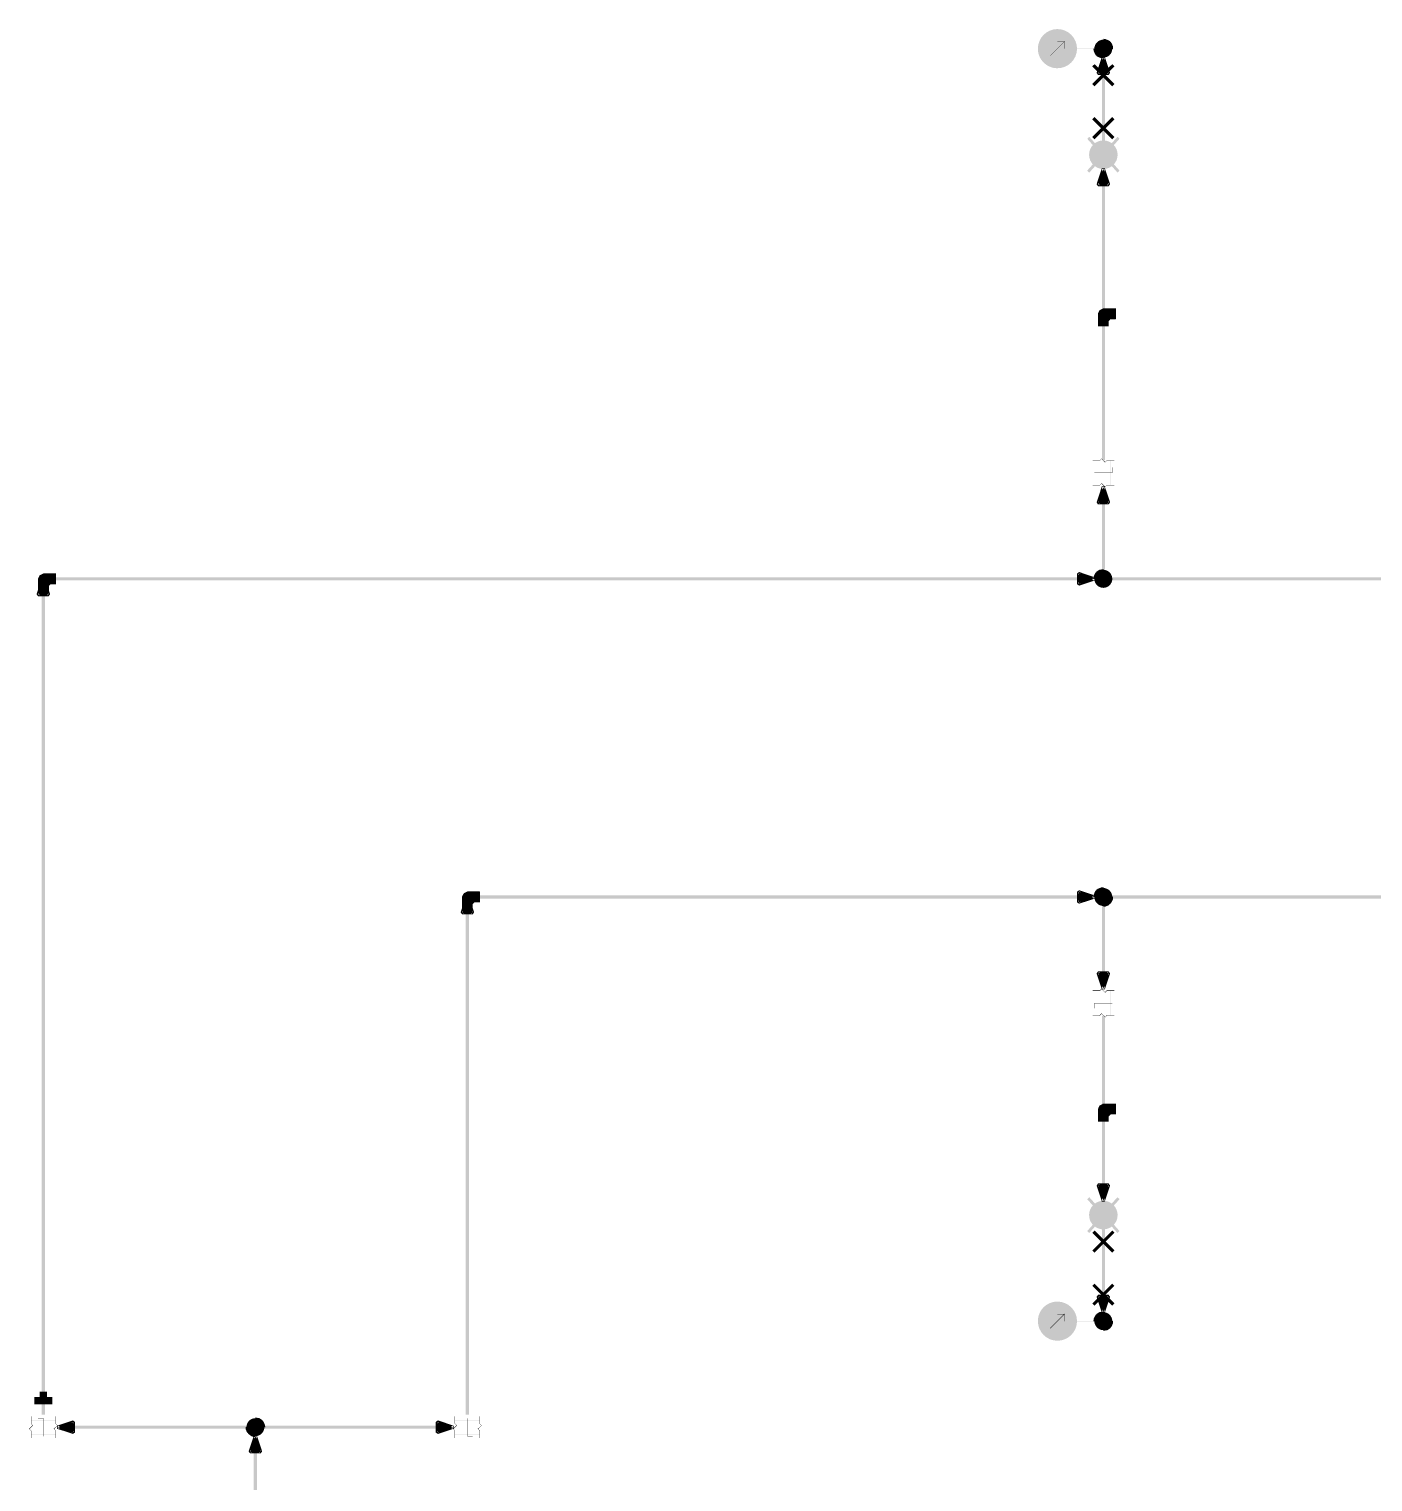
# Model space of a CAD drawing. Header units: inches. Extents: x 0.44 to 8.19, y 2.8 to 6.21.
# Drawn here: x 3.737 to 4.446, y 5.268 to 6.034 of the extents above; entities that cross this region are included whole.
import ezdxf

# ---------------------------------------------------------------- set-up
doc = ezdxf.new("R2010")
doc.units = ezdxf.units.IN
doc.header["$MEASUREMENT"] = 0
doc.layers.add('PDF2_Geometry', color=7, linetype='Continuous')
doc.layers.add('PDF2_Solid Fills', color=7, linetype='Continuous')

msp = doc.modelspace()

# ---------------------------------------------------------------- hatches: boundary and pattern name
at = {"layer": 'PDF2_Solid Fills', "true_color": 0x808080, "transparency": 33554687}
h = msp.add_hatch(color=8, dxfattribs=at)
h.paths.add_polyline_path([(4.2895, 6.02354, 0.415304), (4.27929, 6.03375)], flags=0)
h.paths.add_polyline_path([(4.27929, 6.03375, 0.416209), (4.26915, 6.02354)], flags=0)
h.paths.add_polyline_path([(4.26915, 6.02354, 0.415071), (4.27929, 6.0134)], flags=0)
h.paths.add_polyline_path([(4.27929, 6.0134, 0.414152), (4.2895, 6.02354)], flags=0)
h.paths.add_polyline_path([(4.27929, 6.01324, 0.413797), (4.28965, 6.02354)], flags=0)
h.paths.add_polyline_path([(4.26899, 6.02354, 0.414422), (4.27929, 6.01324)], flags=0)
h.paths.add_polyline_path([(4.27929, 6.0339, 0.413303), (4.26899, 6.02354)], flags=0)
h.paths.add_polyline_path([(4.28965, 6.02354, 0.412689), (4.27929, 6.0339)], flags=0)
at = {"layer": 'PDF2_Solid Fills', "true_color": 0xffffff, "transparency": 33554687}
for points in [[(4.28956, 6.02354, 0.4166), (4.27929, 6.03381), (4.27929, 6.03381, 0.41435), (4.26904, 6.02354), (4.26904, 6.02354, 0.412604), (4.27929, 6.01329), (4.27929, 6.01329, 0.414858)], [(4.28956, 5.35238, 0.414854), (4.27929, 5.36262), (4.27929, 5.36262, 0.4126), (4.26904, 5.35238), (4.26904, 5.35238, 0.414637), (4.27929, 5.34212), (4.27929, 5.34212, 0.416887)]]:
    msp.add_hatch(color=7, dxfattribs=at).paths.add_polyline_path(points)
at = {"layer": 'PDF2_Solid Fills', "true_color": 0x808080, "transparency": 33554687}
for points in [[(4.2831, 6.02724), (4.27561, 6.01981), (4.27556, 6.01969), (4.27544, 6.01986), (4.2755, 6.01992), (4.28299, 6.02735), (4.28304, 6.0274), (4.28315, 6.02729)], [(4.28304, 6.02724), (4.27924, 6.02724), (4.27924, 6.0274), (4.2831, 6.0274), (4.2831, 6.02724)], [(4.28293, 6.02354), (4.28293, 6.0274), (4.2831, 6.0274), (4.2831, 6.02349), (4.28293, 6.02349)], [(4.30354, 6.02349), (4.28851, 6.02349), (4.28851, 6.02365), (4.3036, 6.02365), (4.3036, 6.02349)], [(4.30274, 5.9751), (4.30274, 6.01975), (4.30436, 6.01975), (4.30436, 5.97424), (4.30274, 5.97424)], [(4.30436, 5.40082), (4.30436, 5.35618), (4.30274, 5.35618), (4.30274, 5.40169), (4.30436, 5.40169)], [(4.2831, 5.35601), (4.27561, 5.34858), (4.27556, 5.34853), (4.27544, 5.34864), (4.28304, 5.35622), (4.28315, 5.35613)], [(4.28304, 5.35601), (4.27924, 5.35601), (4.27924, 5.35618), (4.2831, 5.35618), (4.2831, 5.35601)], [(4.28293, 5.35238), (4.28293, 5.35618), (4.2831, 5.35618), (4.2831, 5.35226), (4.28293, 5.35226)], [(4.30354, 5.35226), (4.28851, 5.35226), (4.28851, 5.35243), (4.3036, 5.35243), (4.3036, 5.35226)]]:
    msp.add_hatch(color=8, dxfattribs=at).paths.add_polyline_path(points)
h = msp.add_hatch(color=8, dxfattribs=at)
h.paths.add_polyline_path([(4.30811, 6.02354, 0.417542), (4.30354, 6.02815)], flags=0)
h.paths.add_polyline_path([(4.30354, 6.02815, 0.417041), (4.29899, 6.02354)], flags=0)
h.paths.add_polyline_path([(4.29899, 6.02354, 0.413893), (4.30354, 6.01899)], flags=0)
h.paths.add_polyline_path([(4.30354, 6.01899, 0.414389), (4.30811, 6.02354)], flags=0)
h.paths.add_polyline_path([(4.30354, 6.01882, 0.413598), (4.30826, 6.02354)], flags=0)
h.paths.add_polyline_path([(4.30354, 6.02832, 0.409381), (4.29878, 6.02354)], flags=0)
at = {"layer": 'PDF2_Solid Fills', "true_color": 0xc0c0c0, "transparency": 33554687}
for points in [[(4.30821, 6.02354, 0.415163), (4.30354, 6.02821), (4.30354, 6.02821, 0.419137), (4.29889, 6.02354), (4.29889, 6.02354, 0.41358), (4.30354, 6.01887), (4.30354, 6.01887, 0.409596)], [(4.30072, 5.87722), (4.30072, 5.88374), (4.30171, 5.88558), (4.30354, 5.8865), (4.31006, 5.8865), (4.31006, 5.88092), (4.30729, 5.88092), (4.30632, 5.87999), (4.30632, 5.87722)], [(3.74143, 5.73736), (3.74143, 5.74392), (3.74235, 5.74576), (3.74419, 5.74669), (3.75076, 5.74669), (3.75076, 5.7411), (3.74794, 5.7411), (3.74701, 5.74018), (3.74701, 5.73736)], [(3.96517, 5.56956), (3.96517, 5.57611), (3.9661, 5.57796), (3.96793, 5.57889), (3.97444, 5.57889), (3.97444, 5.57329), (3.97168, 5.57329), (3.97076, 5.57237), (3.97076, 5.56956)], [(4.30072, 5.45768), (4.30072, 5.46425), (4.30171, 5.4661), (4.30354, 5.46701), (4.31006, 5.46701), (4.31006, 5.46143), (4.30729, 5.46143), (4.30632, 5.4605), (4.30632, 5.45768)], [(4.30821, 5.35238, 0.410694), (4.30354, 5.35704), (4.30354, 5.35704, 0.414677), (4.29889, 5.35238), (4.29889, 5.35238, 0.418029), (4.30354, 5.34771), (4.30354, 5.34771, 0.414053)], [(3.73953, 5.30854), (3.73953, 5.31228), (3.74235, 5.31228), (3.74235, 5.31511), (3.7461, 5.31511), (3.7461, 5.31228), (3.74886, 5.31228), (3.74886, 5.30854)]]:
    msp.add_hatch(color=9, dxfattribs=at).paths.add_polyline_path(points)
at = {"layer": 'PDF2_Solid Fills', "true_color": 0x808080, "transparency": 33554687}
h = msp.add_hatch(color=8, dxfattribs=at)
h.paths.add_polyline_path([(4.29997, 6.01079), (4.30274, 6.01915), (4.30431, 6.01915), (4.30713, 6.01079), (4.30632, 6.00965), (4.30072, 6.00965)], flags=0)
h.paths.add_polyline_path([(4.30072, 6.01133), (4.30632, 6.01133), (4.30632, 6.01053), (4.30556, 6.01025), (4.30274, 6.01867), (4.30354, 6.01887), (4.30431, 6.01867), (4.30154, 6.01025), (4.30072, 6.01053)], flags=0)
at = {"layer": 'PDF2_Solid Fills', "transparency": 33554687}
for color, points in [(1, [(4.29947, 6.01481), (4.30414, 6.01014), (4.30474, 6.0096), (4.30354, 6.0084), (4.29829, 6.01367), (4.29769, 6.01421), (4.29889, 6.0154)]), (1, [(4.29829, 6.00553), (4.30294, 6.01014), (4.30354, 6.01074), (4.30474, 6.0096), (4.29889, 6.00375), (4.29769, 6.00493)]), (1, [(4.30881, 6.01367), (4.30354, 6.0084), (4.30236, 6.0096), (4.30294, 6.01014), (4.30821, 6.0154), (4.3094, 6.01421)]), (1, [(4.30761, 6.00433), (4.30236, 6.0096), (4.30354, 6.01074), (4.30414, 6.01014), (4.30881, 6.00553), (4.3094, 6.00493), (4.30821, 6.00375)]), (1, [(4.29947, 5.98687), (4.30474, 5.98161), (4.30354, 5.98042), (4.29769, 5.98628), (4.29889, 5.98747)]), (1, [(4.30881, 5.98568), (4.30354, 5.98042), (4.30236, 5.98161), (4.30821, 5.98747), (4.3094, 5.98628)]), (1, [(4.29829, 5.97754), (4.30354, 5.98281), (4.30474, 5.98161), (4.29889, 5.97575), (4.29769, 5.97694)]), (1, [(4.30761, 5.97635), (4.30236, 5.98161), (4.30354, 5.98281), (4.3094, 5.97694), (4.30821, 5.97575)]), (3, [(4.30274, 5.80729), (4.30274, 5.95264), (4.30436, 5.95264), (4.30436, 5.80647), (4.30274, 5.80647)]), (256, [(4.29796, 5.80642), (4.29992, 5.80642), (4.29992, 5.80626), (4.29785, 5.80626), (4.29785, 5.80642)]), (256, [(4.30171, 5.80626), (4.29975, 5.80626), (4.29975, 5.80642), (4.30176, 5.80642), (4.30176, 5.80626)]), (256, [(4.29992, 5.80638), (4.29992, 5.79324), (4.29975, 5.79324), (4.29975, 5.80642), (4.29992, 5.80642)]), (256, [(4.30268, 5.80724), (4.30171, 5.80626), (4.30154, 5.80638), (4.3016, 5.80642), (4.30257, 5.80735), (4.30263, 5.8074), (4.30274, 5.80729)]), (256, [(4.30442, 5.80533), (4.30257, 5.80724), (4.30251, 5.80729), (4.30263, 5.8074), (4.30458, 5.80544), (4.30447, 5.80528)]), (256, [(4.30544, 5.80632), (4.30453, 5.80533), (4.30447, 5.80528), (4.30436, 5.80544), (4.30539, 5.80647), (4.3055, 5.80638)]), (256, [(4.30729, 5.80626), (4.30533, 5.80626), (4.30533, 5.80642), (4.30735, 5.80642), (4.30735, 5.80626)]), (256, [(4.30718, 5.79329), (4.30718, 5.80642), (4.30735, 5.80642), (4.30735, 5.79324), (4.30718, 5.79324)]), (256, [(4.30729, 5.80642), (4.30925, 5.80642), (4.30925, 5.80626), (4.30718, 5.80626), (4.30718, 5.80642)]), (256, [(4.30811, 5.79981), (4.30811, 5.80274), (4.30826, 5.80274), (4.30826, 5.79975), (4.30811, 5.79975)]), (256, [(4.30821, 5.79975), (4.29878, 5.79975), (4.29878, 5.79992), (4.30826, 5.79992), (4.30826, 5.79975)]), (256, [(4.3016, 5.79335), (4.30257, 5.79428), (4.30263, 5.79438), (4.30274, 5.79422), (4.30171, 5.79318), (4.30154, 5.79329)]), (256, [(4.30268, 5.79428), (4.30458, 5.79237), (4.30447, 5.79226), (4.30251, 5.79422), (4.30263, 5.79438)]), (256, [(4.29796, 5.7934), (4.29992, 5.7934), (4.29992, 5.79324), (4.29785, 5.79324), (4.29785, 5.7934)]), (256, [(4.29981, 5.7934), (4.30176, 5.7934), (4.30176, 5.79324), (4.29975, 5.79324), (4.29975, 5.7934)]), (256, [(4.30442, 5.79243), (4.30539, 5.7934), (4.3055, 5.79329), (4.30447, 5.79226), (4.30436, 5.79237)]), (256, [(4.30539, 5.7934), (4.30735, 5.7934), (4.30735, 5.79324), (4.30533, 5.79324), (4.30533, 5.7934)]), (256, [(4.30729, 5.7934), (4.30925, 5.7934), (4.30925, 5.79324), (4.30718, 5.79324), (4.30718, 5.7934)]), (3, [(4.30274, 5.74854), (4.30274, 5.78483), (4.30436, 5.78483), (4.30436, 5.74772), (4.30274, 5.74772)]), (256, [(4.30821, 5.74392, 0.41254), (4.30354, 5.74854), (4.30354, 5.74854, 0.416537), (4.29889, 5.74392), (4.29889, 5.74392, 0.418658), (4.30354, 5.73926), (4.30354, 5.73926, 0.414677)]), (256, [(4.30821, 5.57611, 0.410711), (4.30354, 5.58078), (4.30354, 5.58078, 0.414693), (4.29889, 5.57611), (4.29889, 5.57611, 0.418658), (4.30354, 5.57146), (4.30354, 5.57146, 0.414677)]), (3, [(3.96793, 5.57693), (4.29135, 5.57693), (4.29135, 5.57525), (3.96712, 5.57525), (3.96712, 5.57693)]), (3, [(4.30436, 5.57146), (4.30436, 5.53515), (4.30274, 5.53515), (4.30274, 5.57226), (4.30436, 5.57226)]), (3, [(4.30821, 5.57693), (4.73876, 5.57693), (4.73876, 5.57525), (4.30735, 5.57525), (4.30735, 5.57693)]), (3, [(3.96712, 5.30387), (3.96712, 5.56853), (3.96881, 5.56853), (3.96881, 5.30306), (3.96712, 5.30306)]), (256, [(4.29981, 5.52658), (4.29785, 5.52658), (4.29785, 5.52681), (4.29992, 5.52681), (4.29992, 5.52658)]), (256, [(4.30171, 5.52658), (4.29975, 5.52658), (4.29975, 5.52681), (4.30176, 5.52681), (4.30176, 5.52658)]), (256, [(4.29992, 5.52669), (4.29992, 5.51357), (4.29975, 5.51357), (4.29975, 5.52681), (4.29992, 5.52681)]), (256, [(4.30268, 5.52756), (4.30171, 5.52658), (4.30154, 5.52669), (4.3016, 5.52675), (4.30257, 5.52767), (4.30263, 5.52772), (4.30274, 5.52761)]), (256, [(4.30442, 5.52572), (4.30251, 5.52761), (4.30263, 5.52772), (4.30458, 5.52576), (4.30447, 5.52567)]), (256, [(4.30544, 5.52664), (4.30447, 5.52567), (4.30436, 5.52576), (4.30539, 5.52681), (4.3055, 5.52669)]), (256, [(4.30729, 5.52658), (4.30533, 5.52658), (4.30533, 5.52681), (4.30735, 5.52681), (4.30735, 5.52658)]), (256, [(4.30718, 5.51361), (4.30718, 5.52681), (4.30735, 5.52681), (4.30735, 5.51357), (4.30718, 5.51357)]), (256, [(4.30914, 5.52658), (4.30718, 5.52658), (4.30718, 5.52681), (4.30925, 5.52681), (4.30925, 5.52658)]), (256, [(4.29889, 5.52024), (4.30826, 5.52024), (4.30826, 5.52007), (4.29878, 5.52007), (4.29878, 5.52024)]), (256, [(4.29899, 5.52018), (4.29899, 5.51731), (4.29878, 5.51731), (4.29878, 5.52024), (4.29899, 5.52024)]), (256, [(4.29981, 5.51357), (4.29785, 5.51357), (4.29785, 5.51372), (4.29992, 5.51372), (4.29992, 5.51357)]), (256, [(4.29981, 5.51372), (4.30176, 5.51372), (4.30176, 5.51357), (4.29975, 5.51357), (4.29975, 5.51372)]), (256, [(4.3016, 5.51372), (4.30257, 5.51465), (4.30263, 5.51471), (4.30274, 5.5146), (4.30268, 5.51454), (4.30176, 5.51357), (4.30171, 5.51351), (4.30154, 5.51361)]), (256, [(4.30268, 5.51465), (4.30453, 5.51275), (4.30458, 5.51269), (4.30447, 5.51258), (4.30442, 5.51264), (4.30257, 5.51454), (4.30251, 5.5146), (4.30263, 5.51471)]), (3, [(4.30436, 5.51269), (4.30436, 5.42333), (4.30274, 5.42333), (4.30274, 5.51357), (4.30436, 5.51357)]), (256, [(4.30442, 5.51275), (4.30533, 5.51372), (4.30539, 5.51378), (4.3055, 5.51361), (4.30447, 5.51258), (4.30436, 5.51269)]), (256, [(4.30539, 5.51372), (4.30735, 5.51372), (4.30735, 5.51357), (4.30533, 5.51357), (4.30533, 5.51372)]), (256, [(4.30914, 5.51357), (4.30718, 5.51357), (4.30718, 5.51372), (4.30925, 5.51372), (4.30925, 5.51357)]), (1, [(4.29947, 5.39958), (4.30474, 5.39432), (4.30354, 5.39312), (4.29769, 5.39899), (4.29889, 5.40017)]), (1, [(4.29829, 5.39025), (4.30354, 5.39551), (4.30474, 5.39432), (4.29889, 5.38846), (4.29769, 5.38965)]), (1, [(4.30881, 5.39839), (4.30354, 5.39312), (4.30236, 5.39432), (4.30821, 5.40017), (4.3094, 5.39899)]), (1, [(4.30761, 5.38906), (4.30236, 5.39432), (4.30354, 5.39551), (4.3094, 5.38965), (4.30821, 5.38846)]), (1, [(4.29947, 5.37158), (4.30414, 5.36692), (4.30474, 5.36637), (4.30354, 5.36518), (4.29829, 5.37044), (4.29769, 5.37099), (4.29889, 5.37218)]), (1, [(4.30881, 5.37044), (4.30354, 5.36518), (4.30236, 5.36637), (4.30294, 5.36692), (4.30821, 5.37218), (4.3094, 5.37099)]), (1, [(4.29829, 5.36231), (4.30294, 5.36692), (4.30354, 5.36751), (4.30474, 5.36637), (4.29889, 5.36051), (4.29769, 5.36171)]), (1, [(4.30761, 5.36111), (4.30236, 5.36637), (4.30354, 5.36751), (4.30414, 5.36692), (4.30881, 5.36231), (4.3094, 5.36171), (4.30821, 5.36051)]), (256, [(3.73867, 5.29731), (3.73676, 5.29542), (3.73665, 5.29551), (3.73861, 5.29747), (3.73872, 5.29736)]), (256, [(3.73682, 5.29557), (3.73779, 5.2946), (3.73768, 5.29443), (3.73763, 5.29449), (3.73671, 5.29546), (3.73665, 5.29551), (3.73676, 5.29563)]), (256, [(3.73774, 5.29833), (3.73872, 5.29736), (3.73861, 5.29725), (3.73757, 5.29829), (3.73768, 5.29839)]), (256, [(3.73763, 5.30018), (3.73763, 5.30214), (3.73779, 5.30214), (3.73779, 5.30007), (3.73763, 5.30007)]), (256, [(3.75076, 5.30007), (3.73763, 5.30007), (3.73763, 5.30024), (3.75082, 5.30024), (3.75082, 5.30007)]), (256, [(3.73779, 5.30018), (3.73779, 5.29824), (3.73763, 5.29824), (3.73763, 5.30024), (3.73779, 5.30024)]), (256, [(3.74419, 5.301), (3.74132, 5.301), (3.74132, 5.30117), (3.74431, 5.30117), (3.74431, 5.301)]), (256, [(3.74431, 5.30111), (3.74431, 5.29167), (3.74414, 5.29167), (3.74414, 5.30117), (3.74431, 5.30117)]), (256, [(3.74972, 5.29557), (3.75163, 5.29742), (3.75168, 5.29747), (3.75179, 5.29736), (3.74989, 5.29546), (3.74978, 5.29542), (3.74968, 5.29551)]), (256, [(3.75071, 5.29449), (3.74968, 5.29551), (3.74978, 5.29563), (3.74989, 5.29557), (3.75086, 5.2946), (3.75076, 5.29443)]), (256, [(3.75163, 5.29731), (3.75071, 5.29824), (3.7506, 5.29829), (3.75076, 5.29839), (3.75179, 5.29736), (3.75168, 5.29725)]), (256, [(3.75065, 5.30018), (3.75065, 5.30214), (3.75082, 5.30214), (3.75082, 5.30007), (3.75065, 5.30007)]), (256, [(3.75065, 5.29829), (3.75065, 5.30024), (3.75082, 5.30024), (3.75082, 5.29824), (3.75065, 5.29824)]), (256, [(3.86074, 5.29644, 0.412967), (3.85607, 5.30111), (3.85607, 5.30111, 0.409588), (3.8514, 5.29644), (3.8514, 5.29644, 0.415164), (3.85607, 5.29178), (3.85607, 5.29178, 0.418529)]), (3, [(3.86074, 5.29725), (3.9529, 5.29725), (3.9529, 5.29563), (3.85992, 5.29563), (3.85992, 5.29725)]), (256, [(3.9624, 5.29731), (3.9605, 5.29542), (3.96039, 5.29551), (3.96235, 5.29747), (3.96246, 5.29736)]), (256, [(3.96056, 5.29557), (3.96153, 5.2946), (3.96143, 5.29443), (3.96137, 5.29449), (3.96044, 5.29546), (3.96039, 5.29551), (3.9605, 5.29563)]), (256, [(3.96149, 5.30203), (3.96149, 5.30007), (3.96132, 5.30007), (3.96132, 5.30214), (3.96149, 5.30214)]), (256, [(3.96149, 5.30018), (3.96149, 5.29824), (3.96132, 5.29824), (3.96132, 5.30024), (3.96149, 5.30024)]), (256, [(3.97444, 5.30007), (3.96132, 5.30007), (3.96132, 5.30024), (3.97456, 5.30024), (3.97456, 5.30007)]), (256, [(3.96149, 5.29833), (3.96246, 5.29736), (3.96235, 5.29725), (3.96132, 5.29829), (3.96143, 5.29839)]), (256, [(3.96789, 5.29178), (3.96789, 5.30117), (3.96804, 5.30117), (3.96804, 5.29167), (3.96789, 5.29167)]), (256, [(3.97347, 5.29557), (3.97537, 5.29742), (3.97542, 5.29747), (3.97553, 5.29736), (3.97547, 5.29731), (3.97358, 5.29546), (3.97353, 5.29542), (3.97342, 5.29551)]), (256, [(3.97439, 5.29449), (3.97347, 5.29546), (3.97342, 5.29551), (3.97353, 5.29563), (3.97358, 5.29557), (3.97456, 5.29465), (3.97461, 5.2946), (3.97444, 5.29443)]), (256, [(3.97537, 5.29731), (3.97439, 5.29824), (3.97433, 5.29829), (3.97444, 5.29839), (3.97456, 5.29833), (3.97553, 5.29736), (3.97542, 5.29725)]), (256, [(3.97456, 5.30203), (3.97456, 5.30007), (3.97439, 5.30007), (3.97439, 5.30214), (3.97456, 5.30214)]), (256, [(3.97439, 5.29829), (3.97439, 5.30024), (3.97456, 5.30024), (3.97456, 5.29824), (3.97439, 5.29824)]), (256, [(3.73779, 5.2946), (3.73779, 5.29264), (3.73763, 5.29264), (3.73763, 5.29465), (3.73779, 5.29465)]), (256, [(3.73768, 5.29281), (3.75082, 5.29281), (3.75082, 5.29264), (3.73763, 5.29264), (3.73763, 5.29281)]), (256, [(3.73763, 5.29085), (3.73763, 5.29281), (3.73779, 5.29281), (3.73779, 5.29075), (3.73763, 5.29075)]), (256, [(3.75065, 5.29269), (3.75065, 5.29465), (3.75082, 5.29465), (3.75082, 5.29264), (3.75065, 5.29264)]), (256, [(3.75065, 5.29085), (3.75065, 5.29281), (3.75082, 5.29281), (3.75082, 5.29075), (3.75065, 5.29075)]), (256, [(3.96149, 5.2946), (3.96149, 5.29264), (3.96132, 5.29264), (3.96132, 5.29465), (3.96149, 5.29465)]), (256, [(3.96143, 5.29281), (3.97456, 5.29281), (3.97456, 5.29264), (3.96132, 5.29264), (3.96132, 5.29281)]), (256, [(3.96149, 5.29269), (3.96149, 5.29075), (3.96132, 5.29075), (3.96132, 5.29281), (3.96149, 5.29281)]), (256, [(3.96793, 5.29183), (3.97081, 5.29183), (3.97081, 5.29167), (3.96789, 5.29167), (3.96789, 5.29183)]), (256, [(3.97439, 5.29269), (3.97439, 5.29465), (3.97456, 5.29465), (3.97456, 5.29264), (3.97439, 5.29264)]), (256, [(3.97456, 5.29269), (3.97456, 5.29075), (3.97439, 5.29075), (3.97439, 5.29281), (3.97456, 5.29281)])]:
    msp.add_hatch(color=color, dxfattribs=at).paths.add_polyline_path(points)
h = msp.add_hatch(color=256, dxfattribs=at)
h.paths.add_polyline_path([(4.296, 5.95822), (4.29508, 5.95919), (4.29508, 5.95931), (4.31093, 5.977), (4.31108, 5.977), (4.31201, 5.97607), (4.31201, 5.97597), (4.29617, 5.95822)], flags=0)
h.paths.add_polyline_path([(4.296, 5.95839), (4.31185, 5.97607), (4.31196, 5.97601), (4.3119, 5.97597), (4.31093, 5.97689), (4.31099, 5.97694), (4.31108, 5.97689), (4.29519, 5.95919), (4.29514, 5.95925), (4.29519, 5.95931), (4.29617, 5.95839), (4.29606, 5.95833)], flags=0)
h = msp.add_hatch(color=256, dxfattribs=at)
h.paths.add_polyline_path([(4.31185, 5.95919), (4.296, 5.97689), (4.29606, 5.97694), (4.29611, 5.97689), (4.29519, 5.97597), (4.29514, 5.97601), (4.29519, 5.97607), (4.31104, 5.95839), (4.31099, 5.95833), (4.31093, 5.95839), (4.31185, 5.95931), (4.31196, 5.95925)], flags=0)
h.paths.add_polyline_path([(4.31201, 5.95919), (4.31104, 5.95828), (4.31093, 5.95828), (4.29508, 5.97597), (4.29508, 5.97607), (4.296, 5.977), (4.29617, 5.977), (4.31201, 5.95931)], flags=0)
at = {"layer": 'PDF2_Solid Fills', "true_color": 0x404040, "transparency": 33554687}
for points in [[(4.29606, 5.95833), (4.29514, 5.95925), (4.31099, 5.97694), (4.31196, 5.97601)], [(4.31196, 5.95925), (4.29606, 5.97694), (4.29514, 5.97601), (4.31099, 5.95833)], [(4.31099, 5.41764), (4.31196, 5.41667), (4.29606, 5.39899), (4.29514, 5.3999)], [(4.29514, 5.41667), (4.31099, 5.39899), (4.31196, 5.3999), (4.29606, 5.41764)]]:
    msp.add_hatch(color=250, dxfattribs=at).paths.add_polyline_path(points)
at = {"layer": 'PDF2_Solid Fills', "transparency": 33554687}
h = msp.add_hatch(color=256, dxfattribs=at)
h.paths.add_polyline_path([(4.31093, 5.96761, 0.416281), (4.30354, 5.97499)], flags=0)
h.paths.add_polyline_path([(4.30354, 5.97499, 0.416662), (4.29617, 5.96761)], flags=0)
h.paths.add_polyline_path([(4.29617, 5.96761, 0.413836), (4.30354, 5.96024)], flags=0)
h.paths.add_polyline_path([(4.30354, 5.96024, 0.413455), (4.31093, 5.96761)], flags=0)
h.paths.add_polyline_path([(4.30354, 5.96007, 0.410218), (4.31108, 5.96761)], flags=0)
h.paths.add_polyline_path([(4.296, 5.96761, 0.412305), (4.30354, 5.96007)], flags=0)
h.paths.add_polyline_path([(4.30354, 5.97515, 0.415065), (4.296, 5.96761)], flags=0)
h.paths.add_polyline_path([(4.31108, 5.96761, 0.412981), (4.30354, 5.97515)], flags=0)
at = {"layer": 'PDF2_Solid Fills', "true_color": 0xe6e6e6, "transparency": 33554687}
for points in [[(4.31099, 5.96761, 0.414419), (4.30354, 5.9751), (4.30354, 5.9751, 0.412581), (4.29606, 5.96761), (4.29606, 5.96761, 0.414114), (4.30354, 5.96018), (4.30354, 5.96018, 0.415968)], [(4.31099, 5.40831, 0.415588), (4.30354, 5.41575), (4.30354, 5.41575, 0.413738), (4.29606, 5.40831), (4.29606, 5.40831, 0.411881), (4.30354, 5.40082), (4.30354, 5.40082, 0.413718)]]:
    msp.add_hatch(color=254, dxfattribs=at).paths.add_polyline_path(points)
at = {"layer": 'PDF2_Solid Fills', "transparency": 33554687}
h = msp.add_hatch(color=256, dxfattribs=at)
h.paths.add_polyline_path([(4.29997, 5.95204), (4.30274, 5.96044), (4.30431, 5.96044), (4.30713, 5.95204), (4.30632, 5.95096), (4.30072, 5.95096)], flags=0)
h.paths.add_polyline_path([(4.30072, 5.95264), (4.30632, 5.95264), (4.30632, 5.95176), (4.30556, 5.9515), (4.30274, 5.9599), (4.30354, 5.96018), (4.30431, 5.9599), (4.30154, 5.9515), (4.30072, 5.95176)], flags=0)
h = msp.add_hatch(color=3, dxfattribs=at)
h.paths.add_polyline_path([(4.30067, 5.87722), (4.30067, 5.88379), (4.3016, 5.88564), (4.30165, 5.88569), (4.3035, 5.88661), (4.31006, 5.88661), (4.31017, 5.88656), (4.31017, 5.88092), (4.31006, 5.88086), (4.30729, 5.88086), (4.30729, 5.88092), (4.30735, 5.88086), (4.30642, 5.87993), (4.30637, 5.87999), (4.30642, 5.87999), (4.30642, 5.87722), (4.30637, 5.87711), (4.30072, 5.87711)], flags=0)
h.paths.add_polyline_path([(4.30072, 5.87728), (4.30632, 5.87728), (4.30632, 5.87722), (4.30626, 5.87722), (4.30626, 5.88004), (4.30724, 5.88097), (4.30729, 5.88103), (4.31006, 5.88103), (4.31006, 5.88092), (4.31, 5.88092), (4.31, 5.8865), (4.31006, 5.8865), (4.31006, 5.88644), (4.30354, 5.88644), (4.30354, 5.8865), (4.3036, 5.88644), (4.30171, 5.88553), (4.30171, 5.88558), (4.30176, 5.88558), (4.30083, 5.88368), (4.30072, 5.88374), (4.30083, 5.88374), (4.30083, 5.87722), (4.30072, 5.87722)], flags=0)
h = msp.add_hatch(color=256, dxfattribs=at)
h.paths.add_polyline_path([(4.29997, 5.78424), (4.30274, 5.79264), (4.30431, 5.79264), (4.30713, 5.78424), (4.30632, 5.78315), (4.30072, 5.78315)], flags=0)
h.paths.add_polyline_path([(4.30072, 5.78483), (4.30632, 5.78483), (4.30632, 5.78396), (4.30556, 5.78375), (4.30274, 5.7921), (4.30354, 5.79237), (4.30431, 5.7921), (4.30154, 5.78375), (4.30072, 5.78396)], flags=0)
h = msp.add_hatch(color=256, dxfattribs=at)
h.paths.add_polyline_path([(4.30811, 5.74392, 0.414906), (4.30354, 5.74849)], flags=0)
h.paths.add_polyline_path([(4.30354, 5.74849, 0.414408), (4.29899, 5.74392)], flags=0)
h.paths.add_polyline_path([(4.29899, 5.74392, 0.415908), (4.30354, 5.73931)], flags=0)
h.paths.add_polyline_path([(4.30354, 5.73931, 0.416411), (4.30811, 5.74392)], flags=0)
h.paths.add_polyline_path([(4.30354, 5.73915, 0.416147), (4.30826, 5.74392)], flags=0)
h.paths.add_polyline_path([(4.29878, 5.74392, 0.413267), (4.30354, 5.73915)], flags=0)
h.paths.add_polyline_path([(4.30826, 5.74392, 0.414701), (4.30354, 5.74864)], flags=0)
h = msp.add_hatch(color=256, dxfattribs=at)
h.paths.add_polyline_path([(3.74061, 5.73579), (3.74343, 5.74414), (3.74501, 5.74414), (3.74778, 5.73579), (3.74701, 5.73469), (3.74143, 5.73469)], flags=0)
h.paths.add_polyline_path([(3.74143, 5.73633), (3.74701, 5.73633), (3.74701, 5.73551), (3.74621, 5.73525), (3.74343, 5.74365), (3.74419, 5.74392), (3.74501, 5.74365), (3.74219, 5.73525), (3.74143, 5.73551)], flags=0)
at = {"layer": 'PDF2_Solid Fills', "true_color": 0x00fe54, "transparency": 33554687}
h = msp.add_hatch(color=100, dxfattribs=at)
h.paths.add_polyline_path([(3.74132, 5.73736), (3.74132, 5.74392), (3.74137, 5.74392), (3.74229, 5.74582), (3.74419, 5.74675), (3.74419, 5.74681), (3.75076, 5.74681), (3.75082, 5.74669), (3.75082, 5.7411), (3.75076, 5.74104), (3.74794, 5.74104), (3.74794, 5.7411), (3.74799, 5.74104), (3.74707, 5.74013), (3.74701, 5.74018), (3.74712, 5.74018), (3.74712, 5.73736), (3.74701, 5.73731), (3.74143, 5.73731)], flags=0)
h.paths.add_polyline_path([(3.74143, 5.73747), (3.74701, 5.73747), (3.74701, 5.73736), (3.7469, 5.73736), (3.7469, 5.74018), (3.74794, 5.74121), (3.75076, 5.74121), (3.75076, 5.7411), (3.75065, 5.7411), (3.75065, 5.74669), (3.75076, 5.74669), (3.75076, 5.74664), (3.74419, 5.74664), (3.74419, 5.74669), (3.74425, 5.74664), (3.7424, 5.74571), (3.74235, 5.74576), (3.7424, 5.74571), (3.74149, 5.74388), (3.74143, 5.74392), (3.74149, 5.74392), (3.74149, 5.73736), (3.74143, 5.73736)], flags=0)
for points in [[(3.74419, 5.74474), (4.29135, 5.74474), (4.29135, 5.74306), (3.74338, 5.74306), (3.74338, 5.74474)], [(4.30821, 5.74474), (4.73876, 5.74474), (4.73876, 5.74306), (4.30735, 5.74306), (4.30735, 5.74474)], [(3.74338, 5.30387), (3.74338, 5.73633), (3.74507, 5.73633), (3.74507, 5.30306), (3.74338, 5.30306)]]:
    msp.add_hatch(color=100, dxfattribs=at).paths.add_polyline_path(points)
at = {"layer": 'PDF2_Solid Fills', "transparency": 33554687}
h = msp.add_hatch(color=256, dxfattribs=at)
h.paths.add_polyline_path([(4.29075, 5.7475), (4.29915, 5.74468), (4.29915, 5.74311), (4.29075, 5.74029), (4.28965, 5.7411), (4.28965, 5.74669)], flags=0)
h.paths.add_polyline_path([(4.29135, 5.74669), (4.29135, 5.7411), (4.29047, 5.7411), (4.29021, 5.74192), (4.29861, 5.74468), (4.29889, 5.74392), (4.29861, 5.74311), (4.29021, 5.74593), (4.29047, 5.74669)], flags=0)
h = msp.add_hatch(color=256, dxfattribs=at)
h.paths.add_polyline_path([(4.29075, 5.57969), (4.29915, 5.57688), (4.29915, 5.57531), (4.29075, 5.57254), (4.28965, 5.57329), (4.28965, 5.57889)], flags=0)
h.paths.add_polyline_path([(4.29135, 5.57889), (4.29135, 5.57329), (4.29047, 5.57329), (4.29021, 5.57411), (4.29861, 5.57688), (4.29889, 5.57611), (4.29861, 5.57531), (4.29021, 5.57812), (4.29047, 5.57889)], flags=0)
h = msp.add_hatch(color=256, dxfattribs=at)
h.paths.add_polyline_path([(4.30811, 5.57611, 0.414906), (4.30354, 5.58068)], flags=0)
h.paths.add_polyline_path([(4.30354, 5.58068, 0.414408), (4.29899, 5.57611)], flags=0)
h.paths.add_polyline_path([(4.29899, 5.57611, 0.415908), (4.30354, 5.5715)], flags=0)
h.paths.add_polyline_path([(4.30354, 5.5715, 0.416411), (4.30811, 5.57611)], flags=0)
h.paths.add_polyline_path([(4.29878, 5.57611, 0.408889), (4.30354, 5.57135)], flags=0)
h.paths.add_polyline_path([(4.30826, 5.57611, 0.414692), (4.30354, 5.58083)], flags=0)
h = msp.add_hatch(color=256, dxfattribs=at)
h.paths.add_polyline_path([(3.96436, 5.56799), (3.96718, 5.57639), (3.96875, 5.57639), (3.97151, 5.56799), (3.97076, 5.56689), (3.96517, 5.56689)], flags=0)
h.paths.add_polyline_path([(3.96517, 5.56853), (3.97076, 5.56853), (3.97076, 5.56771), (3.96994, 5.56743), (3.96718, 5.57585), (3.96793, 5.57611), (3.96875, 5.57585), (3.96593, 5.56743), (3.96517, 5.56771)], flags=0)
h = msp.add_hatch(color=3, dxfattribs=at)
h.paths.add_polyline_path([(3.96506, 5.56956), (3.96506, 5.57611), (3.96604, 5.57801), (3.96793, 5.579), (3.9745, 5.579), (3.97456, 5.57889), (3.97456, 5.57329), (3.9745, 5.57324), (3.97168, 5.57324), (3.97168, 5.57329), (3.97174, 5.57324), (3.97081, 5.57232), (3.97076, 5.57237), (3.97081, 5.57237), (3.97081, 5.56961), (3.97076, 5.5695), (3.96517, 5.5695), (3.96506, 5.56961)], flags=0)
h.paths.add_polyline_path([(3.96517, 5.56967), (3.97076, 5.56967), (3.97076, 5.56956), (3.97065, 5.56956), (3.97065, 5.57237), (3.97168, 5.5734), (3.97444, 5.5734), (3.97444, 5.57329), (3.97439, 5.57329), (3.97439, 5.57889), (3.97444, 5.57889), (3.97444, 5.57883), (3.96793, 5.57883), (3.96793, 5.57889), (3.96799, 5.57883), (3.9661, 5.5779), (3.9661, 5.57796), (3.96614, 5.5779), (3.96522, 5.57607), (3.96517, 5.57611), (3.96522, 5.57611), (3.96522, 5.56956), (3.96517, 5.56956)], flags=0)
h = msp.add_hatch(color=256, dxfattribs=at)
h.paths.add_polyline_path([(4.30713, 5.53575), (4.30431, 5.52735), (4.30274, 5.52735), (4.29997, 5.53575), (4.30072, 5.53683), (4.30632, 5.53683)], flags=0)
h.paths.add_polyline_path([(4.30632, 5.53515), (4.30072, 5.53515), (4.30072, 5.53603), (4.30154, 5.53629), (4.30431, 5.52789), (4.30354, 5.52761), (4.30274, 5.52789), (4.30556, 5.53629), (4.30632, 5.53603)], flags=0)
h = msp.add_hatch(color=3, dxfattribs=at)
h.paths.add_polyline_path([(4.30067, 5.45768), (4.30067, 5.46425), (4.3016, 5.46614), (4.30165, 5.46614), (4.3035, 5.46712), (4.31006, 5.46712), (4.31017, 5.46701), (4.31017, 5.46143), (4.31006, 5.46137), (4.30729, 5.46137), (4.30729, 5.46143), (4.30735, 5.46137), (4.30642, 5.46044), (4.30637, 5.4605), (4.30642, 5.4605), (4.30642, 5.45774), (4.30637, 5.45763), (4.30072, 5.45763), (4.30067, 5.45774)], flags=0)
h.paths.add_polyline_path([(4.30072, 5.45779), (4.30632, 5.45779), (4.30632, 5.45768), (4.30626, 5.45768), (4.30626, 5.46056), (4.30724, 5.46149), (4.30729, 5.46153), (4.31006, 5.46153), (4.31006, 5.46143), (4.31, 5.46143), (4.31, 5.46701), (4.31006, 5.46701), (4.31006, 5.46696), (4.30354, 5.46696), (4.30354, 5.46701), (4.3036, 5.46696), (4.30171, 5.46604), (4.30171, 5.4661), (4.30176, 5.46604), (4.30083, 5.46419), (4.30072, 5.46425), (4.30083, 5.46425), (4.30083, 5.45768), (4.30072, 5.45768)], flags=0)
h = msp.add_hatch(color=256, dxfattribs=at)
h.paths.add_polyline_path([(4.30713, 5.42389), (4.30431, 5.41547), (4.30274, 5.41547), (4.29997, 5.42389), (4.30072, 5.42497), (4.30632, 5.42497)], flags=0)
h.paths.add_polyline_path([(4.30632, 5.42333), (4.30072, 5.42333), (4.30072, 5.42415), (4.30154, 5.42443), (4.30431, 5.41601), (4.30354, 5.41575), (4.30274, 5.41601), (4.30556, 5.42443), (4.30632, 5.42415)], flags=0)
h = msp.add_hatch(color=256, dxfattribs=at)
h.paths.add_polyline_path([(4.31104, 5.41769), (4.31201, 5.41678), (4.31201, 5.41661), (4.29617, 5.39893), (4.296, 5.39893), (4.29508, 5.39985), (4.29508, 5.39996), (4.31093, 5.41769)], flags=0)
h.paths.add_polyline_path([(4.31104, 5.41758), (4.29519, 5.39985), (4.29514, 5.3999), (4.29519, 5.39996), (4.29611, 5.39903), (4.29606, 5.39899), (4.296, 5.39903), (4.31185, 5.41672), (4.3119, 5.41667), (4.31185, 5.41661), (4.31093, 5.41758), (4.31099, 5.41764)], flags=0)
h = msp.add_hatch(color=256, dxfattribs=at)
h.paths.add_polyline_path([(4.29519, 5.41672), (4.31104, 5.39903), (4.31099, 5.39899), (4.31093, 5.39903), (4.31185, 5.39996), (4.31196, 5.3999), (4.31185, 5.39985), (4.296, 5.41758), (4.29606, 5.41764), (4.29617, 5.41758), (4.29519, 5.41661), (4.29514, 5.41667)], flags=0)
h.paths.add_polyline_path([(4.29508, 5.41672), (4.296, 5.41769), (4.29617, 5.41769), (4.31201, 5.39996), (4.31201, 5.39985), (4.31104, 5.39893), (4.31093, 5.39893), (4.29508, 5.41661)], flags=0)
h = msp.add_hatch(color=256, dxfattribs=at)
h.paths.add_polyline_path([(4.31093, 5.40831, 0.41307), (4.30354, 5.41569)], flags=0)
h.paths.add_polyline_path([(4.30354, 5.41569, 0.413449), (4.29617, 5.40831)], flags=0)
h.paths.add_polyline_path([(4.29617, 5.40831, 0.413842), (4.30354, 5.40093)], flags=0)
h.paths.add_polyline_path([(4.30354, 5.40093, 0.413461), (4.31093, 5.40831)], flags=0)
h.paths.add_polyline_path([(4.30354, 5.40076, 0.412285), (4.31108, 5.40831)], flags=0)
h.paths.add_polyline_path([(4.296, 5.40831, 0.41437), (4.30354, 5.40076)], flags=0)
h.paths.add_polyline_path([(4.30354, 5.41585, 0.412316), (4.296, 5.40831)], flags=0)
h.paths.add_polyline_path([(4.31108, 5.40831, 0.410228), (4.30354, 5.41585)], flags=0)
at = {"layer": 'PDF2_Solid Fills', "true_color": 0x808080, "transparency": 33554687}
h = msp.add_hatch(color=8, dxfattribs=at)
h.paths.add_polyline_path([(4.30713, 5.36518), (4.30431, 5.35678), (4.30274, 5.35678), (4.29997, 5.36518), (4.30072, 5.36626), (4.30632, 5.36626)], flags=0)
h.paths.add_polyline_path([(4.30632, 5.36458), (4.30072, 5.36458), (4.30072, 5.3654), (4.30154, 5.36567), (4.30431, 5.35732), (4.30354, 5.35704), (4.30274, 5.35732), (4.30556, 5.36567), (4.30632, 5.3654)], flags=0)
h = msp.add_hatch(color=8, dxfattribs=at)
h.paths.add_polyline_path([(4.2895, 5.35238, 0.415914), (4.27929, 5.36253)], flags=0)
h.paths.add_polyline_path([(4.27929, 5.36253, 0.416832), (4.26915, 5.35238)], flags=0)
h.paths.add_polyline_path([(4.26915, 5.35238, 0.415981), (4.27929, 5.34218)], flags=0)
h.paths.add_polyline_path([(4.27929, 5.34218, 0.415074), (4.2895, 5.35238)], flags=0)
h.paths.add_polyline_path([(4.27929, 5.34201, 0.412692), (4.28965, 5.35238)], flags=0)
h.paths.add_polyline_path([(4.26899, 5.35238, 0.413305), (4.27929, 5.34201)], flags=0)
h.paths.add_polyline_path([(4.27929, 5.36268, 0.414422), (4.26899, 5.35238)], flags=0)
h.paths.add_polyline_path([(4.28965, 5.35238, 0.413797), (4.27929, 5.36268)], flags=0)
h = msp.add_hatch(color=8, dxfattribs=at)
h.paths.add_polyline_path([(4.30811, 5.35238, 0.42008), (4.30354, 5.35693)], flags=0)
h.paths.add_polyline_path([(4.30354, 5.35693, 0.419591), (4.29899, 5.35238)], flags=0)
h.paths.add_polyline_path([(4.29899, 5.35238, 0.415907), (4.30354, 5.34776)], flags=0)
h.paths.add_polyline_path([(4.30354, 5.34776, 0.41641), (4.30811, 5.35238)], flags=0)
h.paths.add_polyline_path([(4.29878, 5.35238, 0.408289), (4.30354, 5.3476)], flags=0)
h.paths.add_polyline_path([(4.30826, 5.35238, 0.414701), (4.30354, 5.3571)], flags=0)
at = {"layer": 'PDF2_Solid Fills', "true_color": 0x00fe54, "transparency": 33554687}
h = msp.add_hatch(color=100, dxfattribs=at)
h.paths.add_polyline_path([(3.73947, 5.30854), (3.73947, 5.31228), (3.73953, 5.31239), (3.74235, 5.31239), (3.74235, 5.31228), (3.74224, 5.31228), (3.74224, 5.31511), (3.74235, 5.31515), (3.7461, 5.31515), (3.74615, 5.31511), (3.74615, 5.31228), (3.7461, 5.31228), (3.7461, 5.31239), (3.74886, 5.31239), (3.74897, 5.31228), (3.74897, 5.30854), (3.74886, 5.30849), (3.73953, 5.30849)], flags=0)
h.paths.add_polyline_path([(3.73953, 5.30865), (3.74886, 5.30865), (3.74886, 5.30854), (3.74881, 5.30854), (3.74881, 5.31228), (3.74886, 5.31228), (3.74886, 5.31218), (3.7461, 5.31218), (3.74599, 5.31228), (3.74599, 5.31511), (3.7461, 5.31511), (3.7461, 5.315), (3.74235, 5.315), (3.74235, 5.31511), (3.7424, 5.31511), (3.7424, 5.31228), (3.74235, 5.31218), (3.73953, 5.31218), (3.73953, 5.31228), (3.73964, 5.31228), (3.73964, 5.30854), (3.73953, 5.30854)], flags=0)
at = {"layer": 'PDF2_Solid Fills', "transparency": 33554687}
h = msp.add_hatch(color=256, dxfattribs=at)
h.paths.add_polyline_path([(3.75982, 5.29286), (3.75142, 5.29563), (3.75142, 5.29719), (3.75982, 5.30003), (3.7609, 5.29921), (3.7609, 5.29363)], flags=0)
h.paths.add_polyline_path([(3.75922, 5.29363), (3.75922, 5.29921), (3.76004, 5.29921), (3.76031, 5.29844), (3.75196, 5.29563), (3.75168, 5.29644), (3.75196, 5.29719), (3.76031, 5.29443), (3.76004, 5.29363)], flags=0)
at = {"layer": 'PDF2_Solid Fills', "true_color": 0x00ff22, "transparency": 33554687}
for points in [[(3.8514, 5.29563), (3.75922, 5.29563), (3.75922, 5.29725), (3.85226, 5.29725), (3.85226, 5.29563)], [(3.85525, 5.07736), (3.85525, 5.28424), (3.85693, 5.28424), (3.85693, 5.07656), (3.85525, 5.07656)]]:
    msp.add_hatch(color=100, dxfattribs=at).paths.add_polyline_path(points)
at = {"layer": 'PDF2_Solid Fills', "transparency": 33554687}
h = msp.add_hatch(color=256, dxfattribs=at)
h.paths.add_polyline_path([(3.86068, 5.29644, 0.415908), (3.85607, 5.301)], flags=0)
h.paths.add_polyline_path([(3.85607, 5.301, 0.419572), (3.85151, 5.29644)], flags=0)
h.paths.add_polyline_path([(3.85607, 5.29183, 0.414537), (3.86068, 5.29644)], flags=0)
h.paths.add_polyline_path([(3.85607, 5.29167, 0.40938), (3.86083, 5.29644)], flags=0)
h.paths.add_polyline_path([(3.85607, 5.30117, 0.413599), (3.85135, 5.29644)], flags=0)
h = msp.add_hatch(color=256, dxfattribs=at)
h.paths.add_polyline_path([(3.95236, 5.30003), (3.96078, 5.29719), (3.96078, 5.29563), (3.95236, 5.29286), (3.95128, 5.29363), (3.95128, 5.29921)], flags=0)
h.paths.add_polyline_path([(3.9529, 5.29921), (3.9529, 5.29363), (3.9521, 5.29363), (3.95182, 5.29443), (3.96024, 5.29719), (3.9605, 5.29644), (3.96024, 5.29563), (3.95182, 5.29844), (3.9521, 5.29921)], flags=0)
h = msp.add_hatch(color=256, dxfattribs=at)
h.paths.add_polyline_path([(3.85249, 5.28364), (3.85531, 5.29204), (3.85688, 5.29204), (3.85965, 5.28364), (3.85889, 5.28256), (3.85331, 5.28256)], flags=0)
h.paths.add_polyline_path([(3.85331, 5.28424), (3.85889, 5.28424), (3.85889, 5.28336), (3.85807, 5.2831), (3.85531, 5.2915), (3.85607, 5.29178), (3.85688, 5.2915), (3.85406, 5.2831), (3.85331, 5.28336)], flags=0)

# ---------------------------------------------------------------- linework, layer by layer
at = {"layer": 'PDF2_Geometry', "lineweight": 35, "transparency": 33554687}
for points in [[(4.30354, 6.02832), (4.30615, 6.02832), (4.30826, 6.02615), (4.30826, 6.02354)], [(4.30354, 6.01882), (4.30094, 6.01882), (4.29878, 6.02094), (4.29878, 6.02354)], [(4.29878, 5.74392), (4.29878, 5.74653), (4.30094, 5.74864), (4.30354, 5.74864)], [(4.29878, 5.57611), (4.29878, 5.57872), (4.30094, 5.58083), (4.30354, 5.58083)], [(4.30826, 5.57611), (4.30826, 5.57351), (4.30615, 5.57135), (4.30354, 5.57135)], [(4.29878, 5.35238), (4.29878, 5.35499), (4.30094, 5.3571), (4.30354, 5.3571)], [(4.30826, 5.35238), (4.30826, 5.34978), (4.30615, 5.3476), (4.30354, 5.3476)], [(3.85607, 5.29167), (3.85346, 5.29167), (3.85135, 5.29383), (3.85135, 5.29644)], [(3.85151, 5.29644), (3.85151, 5.29389), (3.85351, 5.29183), (3.85607, 5.29183)], [(3.85607, 5.30117), (3.85867, 5.30117), (3.86083, 5.29904), (3.86083, 5.29644)]]:
    msp.add_open_spline(points, degree=3, dxfattribs=at)
at = {"layer": 'PDF2_Solid Fills', "color": 9, "true_color": 0xc0c0c0, "transparency": 33554687}
for points in [[(4.30072, 6.01053), (4.30354, 6.01887), (4.30632, 6.01053)], [(4.30632, 5.3654), (4.30354, 5.35704), (4.30072, 5.3654)]]:
    msp.add_solid(points, dxfattribs=at)
at = {"layer": 'PDF2_Solid Fills', "transparency": 33554687}
for points in [[(4.30072, 5.95176), (4.30354, 5.96018), (4.30632, 5.95176)], [(4.30072, 5.78396), (4.30354, 5.79237), (4.30632, 5.78396)], [(3.74143, 5.73551), (3.74419, 5.74392), (3.74701, 5.73551)], [(4.29047, 5.74669), (4.29889, 5.74392), (4.29047, 5.7411)], [(3.96517, 5.56771), (3.96793, 5.57611), (3.97076, 5.56771)], [(4.29047, 5.57889), (4.29889, 5.57611), (4.29047, 5.57329)], [(4.30632, 5.53603), (4.30354, 5.52761), (4.30072, 5.53603)], [(4.30632, 5.42415), (4.30354, 5.41575), (4.30072, 5.42415)], [(3.76004, 5.29363), (3.75168, 5.29644), (3.76004, 5.29921)], [(3.9521, 5.29921), (3.9605, 5.29644), (3.9521, 5.29363)], [(3.85331, 5.28336), (3.85607, 5.29178), (3.85889, 5.28336)]]:
    msp.add_solid(points, dxfattribs=at)

doc.saveas('drawing.dxf')
